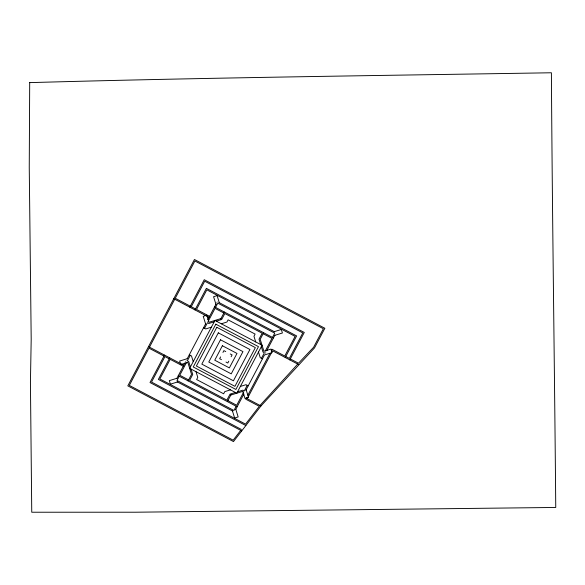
<?xml version="1.0" encoding="UTF-8"?>
<svg xmlns="http://www.w3.org/2000/svg" width="585" height="585" viewBox="0 0 585 585"><rect width="100%" height="100%" fill="white"/><g stroke="black" fill="none" stroke-linecap="round" stroke-linejoin="round"><path stroke-width="0.44" stroke-dasharray="2.92 2.19" d="M185.474 362.064L186.315 360.47M216.625 302.971L217.327 301.641M265.239 353.515L266.08 351.914"/><path stroke-width="0.88" d="M149.475 347.168L174.739 299.235M164.509 355.095L150.031 382.546L241.729 430.896M189.774 307.162L204.253 279.71L304.288 332.448L289.809 359.907M169.738 357.852L158.367 379.424L245.854 425.551M195.002 309.918L206.381 288.346L296.61 335.922L285.239 357.493M176.743 378.627L185.05 362.861M187.156 358.868L205.693 323.717M207.836 319.651L216.106 303.966M179.259 376.235L177.014 380.484L233.941 410.494L236.179 406.246M186.425 362.642L179.77 375.256L188.597 379.906M190.286 355.314L187.354 360.872L188.743 361.603L190.403 366.97M204.523 328.302L207.456 322.752L208.845 323.483L214.212 321.816M207.975 321.772L215.039 308.368L223.865 313.019M215.551 307.388L217.795 303.14L274.723 333.15L272.478 337.399M188.077 380.886L191.529 374.349L187.822 362.371L180.758 364.557L179.668 361.025L187.258 358.678M220.538 319.33L224.377 312.039M220.603 356.901L219.653 358.707L221.481 359.673M222.965 352.433L223.916 350.62L225.744 351.585M228.772 361.208L227.821 363.014L225.993 362.049M231.133 356.733L232.084 354.927L230.256 353.969M227.36 401.595L231.199 394.312M263.652 332.748L260.208 339.285L263.915 351.263L270.979 349.077L272.069 352.609L264.478 354.956L245.81 390.363M243.762 391.87L236.698 405.266L227.872 400.615M247.214 385.332L244.281 390.89L242.892 390.158L237.525 391.818M261.451 358.32L264.383 352.762L262.994 352.031L261.334 346.664M265.312 350.993L271.959 338.379L263.14 333.728M235.675 409.588L243.901 393.983M266.723 350.7L274.95 335.088M246.607 397.573L245.751 399.182L259.294 406.319L245.546 424.132L159.859 378.956L170.198 359.344L183.273 366.239M247.879 395.16L269.934 353.318M271.213 350.898L272.062 349.289L284.771 355.994L295.111 336.382L206.841 289.846L196.502 309.458L209.576 316.346M240.735 430.37L233.174 440.169L129.314 385.405L148.956 348.148L163.99 356.075M260.976 405.953L233.481 441.58L127.815 385.866L194.439 259.499L324.872 328.265L314.525 347.885L260.976 405.953L247.25 398.721L272.522 350.788L298.723 364.601M259.996 405.442L297.743 364.082M220.933 318.576L208.955 322.284L206.768 315.227L203.236 316.317L205.591 323.914M216.326 321.165L221.7 319.498L224.845 313.538L262.16 333.209L259.016 339.176L260.676 344.543M221.291 323.783L226.951 322.028L228.099 319.849L255.111 334.093L253.963 336.273L255.711 341.925M211.382 327.183L205.723 328.938L203.543 327.79M274.255 331.651L281.312 329.472L282.409 332.997L274.811 335.351M176.919 378.283L169.328 380.638L170.418 384.169L177.482 381.983M240.355 386.451L246.014 384.696L248.194 385.844M230.446 389.859L224.786 391.606L223.638 393.785L196.626 379.548L197.774 377.369L196.026 371.709M235.404 392.476L230.037 394.136L226.892 400.096L189.577 380.425L192.721 374.459L191.061 369.091M230.804 395.058L242.782 391.35L244.969 398.407L248.501 397.317L246.146 389.72M218.944 302.489L274.606 331.841M214.571 306.869L273.458 337.918M190.293 306.182L175.259 298.255L194.9 260.998L323.373 328.733L313.618 347.234L298.496 363.226L290.328 358.927M195.522 308.938L191.273 306.701L204.713 281.209L302.789 332.916L289.348 358.408L285.751 356.514M173.76 298.723L209.057 317.333M262.431 358.832L260.252 357.684L258.504 352.031M189.306 354.802L191.485 355.951L193.233 361.603M148.495 346.649L183.792 365.259M169.219 358.832L164.97 356.587L151.53 382.085L241.422 429.478M178.279 375.716L237.159 406.765M177.131 381.8L232.793 411.145M219.295 302.679L217.108 295.615L213.576 296.712L215.931 304.302M235.806 409.332L238.161 416.929L234.629 418.019L232.442 410.962M29.696 82.624L29.25 167.398L31.195 339.227L30.427 382.619L31.751 512.233L135.442 512.219L555.75 507.458C554.514 362.554 552.291 217.664 551.399 72.767C377.493 75.589 203.551 77.71 29.696 82.624M214.944 320.434L189.672 368.36L236.793 393.2L262.065 345.274L214.944 320.434M215.843 324.178L193.269 366.985L235.894 389.456L258.468 346.649L215.843 324.178M216.801 327.293L196.385 366.02L234.936 386.341L255.352 347.622L216.801 327.293M218.315 332.843L201.818 364.126L233.422 380.791L249.919 349.508L218.315 332.843M220.501 339.783L208.779 362.013L231.236 373.852L242.958 351.622L220.501 339.783M222.373 345.735L214.754 360.199L229.364 367.899L236.983 353.435L222.373 345.735"/></g></svg>
